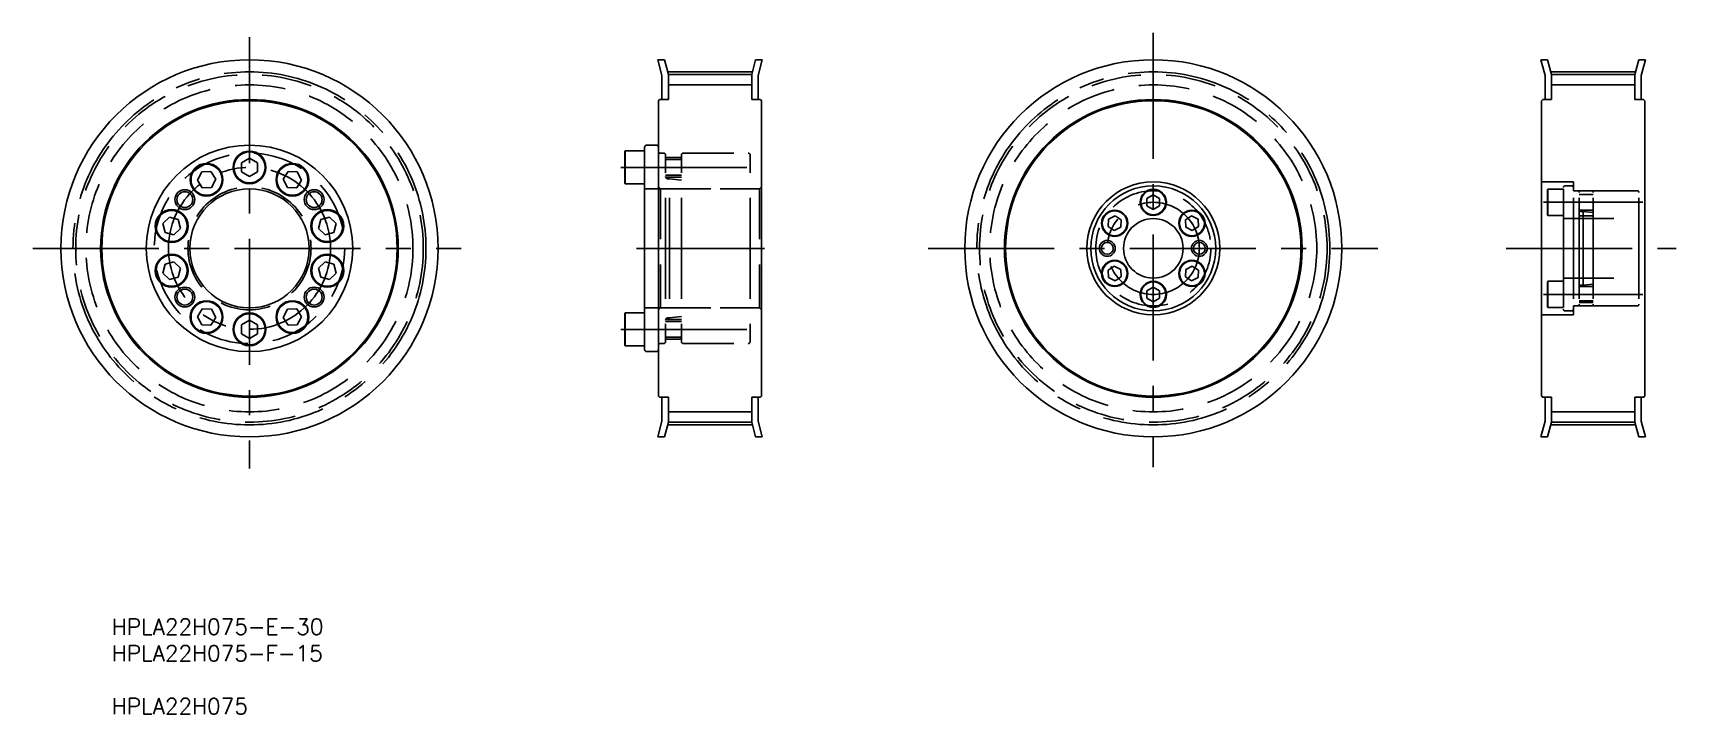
# Model space of a CAD drawing. Extents: x -5 to 409, y -15 to 156.
import ezdxf

# ---------------------------------------------------------------- set-up
doc = ezdxf.new("R2010")
doc.units = 0
doc.linetypes.add('CENTER', pattern=[50.8, 31.75, -6.35, 6.35, -6.35])
doc.linetypes.add('DASHED', pattern=[19.05, 12.7, -6.35])
doc.layers.get('0').update_dxf_attribs({"linetype": 'CONTINUOUS'})
doc.layers.add('CENTER', color=1, linetype='CENTER')
doc.styles.add('MISUMI', font='txt.shx')

# ---------------------------------------------------------------- blocks, each defined once
blk = doc.blocks.new('*U6')
at = {"color": 7, "linetype": 'CONTINUOUS', "style": 'MISUMI'}
for s, p in [('HPLA22H075-E-30', (15.05, 4.8)), ('HPLA22H075-F-15', (15.05, -1.87)), ('HPLA22H075', (15.05, -15.2))]:
    blk.add_text(s, height=4, dxfattribs=at).set_placement(p)

msp = doc.modelspace()

# ---------------------------------------------------------------- linework, layer by layer
at = {"color": 7, "linetype": 'CONTINUOUS'}
for p, q in [((153.66, 145.71), (152.6, 149.64)), ((152.6, 149.64), (154.26, 149.64)), ((155.26, 145.92), (154.26, 149.64)), ((176.26, 145.92), (177.25, 149.64)), ((178.91, 149.64), (177.25, 149.64)), ((177.86, 145.71), (178.91, 149.64)), ((376.17, 145.71), (375.12, 149.64)), ((375.12, 149.64), (376.77, 149.64)), ((377.77, 145.92), (376.77, 149.64)), ((398.77, 145.92), (399.77, 149.64)), ((401.42, 149.64), (399.77, 149.64)), ((400.37, 145.71), (401.42, 149.64)), ((153.66, 139.64), (153.66, 145.71)), ((155.26, 145.92), (176.26, 145.92)), ((155.26, 139.64), (155.26, 145.92)), ((176.26, 139.64), (176.26, 145.92)), ((177.86, 139.64), (177.86, 145.71)), ((376.17, 139.64), (376.17, 145.71)), ((377.77, 145.92), (398.77, 145.92)), ((377.77, 139.64), (377.77, 145.92)), ((398.77, 139.64), (398.77, 145.92)), ((400.37, 139.64), (400.37, 145.71)), ((152.76, 139.34), (153.06, 139.64)), ((152.76, 64.94), (152.76, 139.34)), ((153.06, 139.64), (155.26, 139.64)), ((176.26, 139.64), (178.46, 139.64)), ((178.46, 139.64), (178.76, 139.34)), ((178.76, 64.94), (178.76, 139.34)), ((375.27, 139.34), (375.57, 139.64)), ((375.27, 64.94), (375.27, 139.34)), ((375.57, 139.64), (377.77, 139.64)), ((398.77, 139.64), (400.97, 139.64)), ((400.97, 139.64), (401.27, 139.34)), ((401.27, 64.94), (401.27, 139.34)), ((49.73, 124.85), (47.73, 123.7)), ((51.73, 123.7), (49.73, 124.85)), ((144.26, 126.47), (144.37, 126.67)), ((144.26, 118.62), (144.26, 126.47)), ((144.37, 118.42), (144.37, 126.67)), ((144.37, 126.67), (149.26, 126.67)), ((149.26, 102.14), (149.26, 127.64)), ((149.26, 118.42), (149.26, 126.67)), ((149.26, 120.04), (149.26, 125.04)), ((149.76, 128.14), (152.26, 128.14)), ((152.76, 102.14), (152.76, 127.64)), ((37.69, 121.4), (36.61, 119.36)), ((40, 121.48), (37.69, 121.4)), ((41.23, 119.53), (40, 121.48)), ((47.73, 123.7), (47.73, 121.39)), ((47.73, 121.39), (49.73, 120.24)), ((49.73, 120.24), (51.73, 121.39)), ((51.73, 121.39), (51.73, 123.7)), ((58.23, 119.53), (59.45, 121.48)), ((59.45, 121.48), (61.76, 121.4)), ((61.76, 121.4), (62.85, 119.36)), ((36.61, 119.36), (37.83, 117.41)), ((37.83, 117.41), (40.14, 117.49)), ((40.14, 117.49), (41.23, 119.53)), ((59.31, 117.49), (58.23, 119.53)), ((61.62, 117.41), (59.31, 117.49)), ((62.85, 119.36), (61.62, 117.41)), ((144.26, 118.62), (144.37, 118.42)), ((144.37, 118.42), (149.26, 118.42)), ((149.26, 114.89), (149.26, 114.89)), ((277.44, 115.59), (275.84, 114.67)), ((275.84, 114.67), (275.84, 112.82)), ((275.84, 112.82), (277.44, 111.9)), ((279.04, 114.67), (277.44, 115.59)), ((277.44, 111.9), (279.04, 112.82)), ((278.24, 115.13), (278.24, 115.13)), ((278.64, 114.9), (278.64, 114.9)), ((279.04, 112.82), (279.04, 114.67)), ((29.56, 110.01), (27.9, 108.4)), ((27.9, 108.4), (28.46, 106.16)), ((31.78, 109.37), (29.56, 110.01)), ((32.34, 107.13), (31.78, 109.37)), ((67.12, 107.13), (67.68, 109.37)), ((67.68, 109.37), (69.9, 110.01)), ((69.9, 110.01), (71.56, 108.4)), ((71.56, 108.4), (71, 106.16)), ((149.26, 108.52), (149.26, 108.52)), ((266.16, 109.47), (266.06, 107.62)), ((267.81, 110.31), (266.16, 109.47)), ((269.36, 109.3), (267.81, 110.31)), ((269.26, 107.46), (269.36, 109.3)), ((285.52, 109.3), (287.07, 110.31)), ((285.62, 107.46), (285.52, 109.3)), ((287.07, 110.31), (288.72, 109.47)), ((288.72, 109.47), (288.81, 107.62)), ((28.46, 106.16), (30.68, 105.53)), ((30.68, 105.53), (32.34, 107.13)), ((68.78, 105.53), (67.12, 107.13)), ((71, 106.16), (68.78, 105.53)), ((266.06, 107.62), (267.61, 106.62)), ((267.61, 106.62), (269.26, 107.46)), ((287.26, 106.62), (285.62, 107.46)), ((288.81, 107.62), (287.26, 106.62)), ((149.26, 102.14), (149.26, 76.64)), ((152.76, 102.14), (152.76, 76.64)), ((27.9, 95.88), (28.46, 98.13)), ((29.56, 94.28), (27.9, 95.88)), ((28.46, 98.13), (30.68, 98.76)), ((30.68, 98.76), (32.34, 97.16)), ((32.34, 97.16), (31.78, 94.92)), ((68.78, 98.76), (67.12, 97.16)), ((67.12, 97.16), (67.68, 94.92)), ((71, 98.13), (68.78, 98.76)), ((69.9, 94.28), (71.56, 95.88)), ((71.56, 95.88), (71, 98.13)), ((267.61, 97.67), (266.06, 96.67)), ((266.06, 96.67), (266.16, 94.82)), ((269.26, 96.83), (267.61, 97.67)), ((269.36, 94.99), (269.26, 96.83)), ((285.52, 94.99), (285.62, 96.83)), ((285.62, 96.83), (287.26, 97.67)), ((287.26, 97.67), (288.81, 96.67)), ((288.81, 96.67), (288.72, 94.82)), ((31.78, 94.92), (29.56, 94.28)), ((67.68, 94.92), (69.9, 94.28)), ((266.16, 94.82), (267.81, 93.98)), ((267.81, 93.98), (269.36, 94.99)), ((277.44, 92.39), (275.84, 91.47)), ((275.84, 91.47), (275.84, 89.62)), ((279.04, 91.47), (277.44, 92.39)), ((279.04, 89.62), (279.04, 91.47)), ((287.07, 93.98), (285.52, 94.99)), ((288.72, 94.82), (287.07, 93.98)), ((275.84, 89.62), (277.44, 88.7)), ((277.44, 88.7), (279.04, 89.62)), ((36.61, 84.92), (37.83, 86.88)), ((37.69, 82.89), (36.61, 84.92)), ((40, 82.81), (37.69, 82.89)), ((37.83, 86.88), (40.14, 86.8)), ((41.23, 84.76), (40, 82.81)), ((40.14, 86.8), (41.23, 84.76)), ((47.73, 82.9), (49.73, 84.05)), ((47.73, 80.59), (47.73, 82.9)), ((49.73, 84.05), (51.73, 82.9)), ((51.73, 82.9), (51.73, 80.59)), ((59.31, 86.8), (58.23, 84.76)), ((58.23, 84.76), (59.45, 82.81)), ((61.62, 86.88), (59.31, 86.8)), ((59.45, 82.81), (61.76, 82.89)), ((62.85, 84.92), (61.62, 86.88)), ((61.76, 82.89), (62.85, 84.92)), ((144.26, 85.67), (144.37, 85.87)), ((144.26, 85.67), (144.26, 77.82)), ((144.37, 85.87), (144.37, 77.62)), ((144.37, 85.87), (149.26, 85.87)), ((149.26, 85.87), (149.26, 77.62)), ((149.26, 84.24), (149.26, 79.24)), ((49.73, 79.44), (47.73, 80.59)), ((51.73, 80.59), (49.73, 79.44)), ((144.26, 77.82), (144.37, 77.62)), ((144.37, 77.62), (149.26, 77.62)), ((149.76, 76.14), (152.26, 76.14)), ((153.06, 64.64), (152.76, 64.94)), ((153.06, 64.64), (155.26, 64.64)), ((153.66, 64.64), (153.66, 58.58)), ((155.26, 58.36), (155.26, 64.64)), ((176.26, 64.64), (178.46, 64.64)), ((176.26, 58.36), (176.26, 64.64)), ((177.86, 64.64), (177.86, 58.58)), ((178.76, 64.94), (178.46, 64.64)), ((375.57, 64.64), (375.27, 64.94)), ((375.57, 64.64), (377.77, 64.64)), ((376.17, 64.64), (376.17, 58.58)), ((377.77, 58.36), (377.77, 64.64)), ((398.77, 64.64), (400.97, 64.64)), ((398.77, 58.36), (398.77, 64.64)), ((400.37, 64.64), (400.37, 58.58)), ((401.27, 64.94), (400.97, 64.64)), ((153.66, 58.58), (152.6, 54.64)), ((155.26, 58.36), (154.26, 54.64)), ((155.26, 58.36), (176.26, 58.36)), ((176.26, 58.36), (177.25, 54.64)), ((177.86, 58.58), (178.91, 54.64)), ((376.17, 58.58), (375.12, 54.64)), ((377.77, 58.36), (376.77, 54.64)), ((377.77, 58.36), (398.77, 58.36)), ((398.77, 58.36), (399.77, 54.64)), ((400.37, 58.58), (401.42, 54.64)), ((152.6, 54.64), (154.26, 54.64)), ((178.91, 54.64), (177.25, 54.64)), ((375.12, 54.64), (376.77, 54.64)), ((401.42, 54.64), (399.77, 54.64))]:
    msp.add_line(p, q, dxfattribs=at)
at = {"color": 3, "linetype": 'CONTINUOUS'}
for p, q in [((155.26, 143.33), (176.26, 143.33)), ((377.77, 143.33), (398.77, 143.33)), ((155.26, 60.95), (176.26, 60.95)), ((377.77, 60.95), (398.77, 60.95))]:
    msp.add_line(p, q, dxfattribs=at)
at = {"color": 3, "linetype": 'DASHED'}
for p, q in [((153.17, 126.14), (154.06, 126.14)), ((154.56, 102.14), (154.56, 125.64)), ((158.56, 125.04), (154.56, 125.04)), ((158.56, 124.54), (154.56, 124.54)), ((158.56, 102.14), (158.56, 125.64)), ((159.06, 126.14), (175.36, 126.14)), ((175.86, 102.14), (175.86, 125.64)), ((158.56, 120.54), (154.56, 120.54)), ((149.26, 117.14), (175.86, 117.14)), ((152.76, 117.64), (153.26, 117.14)), ((153.26, 117.14), (178.26, 117.14)), ((153.26, 117.14), (153.26, 87.14)), ((158.56, 120.04), (154.56, 120.04)), ((155.16, 119.67), (155.56, 119.67)), ((155.56, 102.14), (155.56, 119.67)), ((155.56, 119.67), (158.56, 119.33)), ((178.76, 117.64), (178.26, 117.14)), ((178.26, 117.14), (178.26, 87.14)), ((375.27, 118.89), (383.27, 118.89)), ((376.77, 116.88), (376.86, 117.04)), ((376.77, 110.61), (376.77, 116.88)), ((376.86, 110.44), (376.86, 117.04)), ((376.86, 117.04), (380.77, 117.04)), ((380.77, 102.14), (380.77, 117.49)), ((380.77, 110.44), (380.77, 117.04)), ((381.17, 117.89), (382.87, 117.89)), ((383.27, 116.64), (383.27, 118.89)), ((383.27, 102.14), (383.27, 117.49)), ((383.27, 116.64), (401.27, 116.64)), ((383.68, 116.64), (384.37, 116.64)), ((384.77, 102.14), (384.77, 116.24)), ((388.27, 102.14), (388.27, 116.24)), ((388.67, 116.64), (399.37, 116.64)), ((399.77, 102.14), (399.77, 116.24)), ((380.77, 111.74), (380.77, 115.74)), ((388.27, 115.74), (384.77, 115.74)), ((376.77, 110.61), (376.86, 110.44)), ((376.86, 110.44), (380.77, 110.44)), ((380.77, 109.64), (399.77, 109.64)), ((388.27, 110.34), (384.77, 110.34)), ((388.27, 109.64), (384.77, 109.64)), ((388.27, 111.74), (384.79, 111.74)), ((385.18, 111.44), (385.77, 111.44)), ((385.77, 111.44), (388.27, 111.19)), ((385.77, 102.14), (385.77, 111.44)), ((154.56, 102.14), (154.56, 78.64)), ((155.56, 102.14), (155.56, 84.62)), ((158.56, 102.14), (158.56, 78.64)), ((175.86, 102.14), (175.86, 78.64)), ((380.77, 102.14), (380.77, 86.79)), ((383.27, 102.14), (383.27, 86.79)), ((384.77, 102.14), (384.77, 88.04)), ((385.77, 102.14), (385.77, 92.84)), ((388.27, 102.14), (388.27, 88.04)), ((399.77, 102.14), (399.77, 88.04)), ((376.77, 93.68), (376.77, 87.41)), ((376.86, 93.84), (376.86, 87.24)), ((376.86, 93.84), (380.77, 93.84)), ((380.77, 94.64), (399.77, 94.64)), ((380.77, 93.84), (380.77, 87.24)), ((380.77, 92.54), (380.77, 88.54)), ((388.27, 94.64), (384.77, 94.64)), ((388.27, 92.54), (384.79, 92.54)), ((385.18, 92.84), (385.77, 92.84)), ((385.77, 92.84), (388.27, 93.09)), ((149.26, 87.14), (175.86, 87.14)), ((152.76, 86.64), (153.26, 87.14)), ((153.26, 87.14), (178.26, 87.14)), ((178.76, 86.64), (178.26, 87.14)), ((376.77, 87.41), (376.86, 87.24)), ((376.86, 87.24), (380.77, 87.24)), ((383.27, 87.64), (383.27, 85.39)), ((383.27, 87.64), (401.27, 87.64)), ((383.68, 87.64), (384.37, 87.64)), ((388.27, 88.94), (384.77, 88.94)), ((388.27, 88.54), (384.77, 88.54)), ((388.67, 87.64), (399.37, 87.64)), ((158.56, 84.24), (154.56, 84.24)), ((158.56, 83.74), (154.56, 83.74)), ((155.16, 84.62), (155.56, 84.62)), ((155.56, 84.62), (158.56, 84.96)), ((375.27, 85.39), (383.27, 85.39)), ((381.17, 86.39), (382.87, 86.39)), ((158.56, 79.74), (154.56, 79.74)), ((158.56, 79.24), (154.56, 79.24)), ((153.17, 78.14), (154.06, 78.14)), ((159.06, 78.14), (175.36, 78.14))]:
    msp.add_line(p, q, dxfattribs=at)
at = {"color": 7, "linetype": 'CONTINUOUS'}
for centre, radius in [((49.73, 102.14), 47.5), ((277.44, 102.14), 47.5), ((49.73, 102.14), 37.5), ((49.73, 102.14), 37.2), ((277.44, 102.14), 37.5), ((277.44, 102.14), 37.2), ((49.73, 102.14), 26), ((49.73, 122.54), 4.12), ((49.73, 122.54), 3.92), ((38.92, 119.44), 4.12), ((38.92, 119.44), 3.92), ((60.54, 119.44), 4.12), ((60.54, 119.44), 3.92), ((33.44, 114.42), 2), ((49.73, 102.14), 15), ((66.02, 114.42), 2), ((277.44, 102.14), 16.75), ((277.44, 102.14), 15.75), ((277.44, 113.74), 3.3), ((277.44, 113.74), 3.14), ((30.12, 107.77), 4.12), ((69.34, 107.77), 4.12), ((30.12, 107.77), 3.92), ((69.34, 107.77), 3.92), ((267.71, 108.46), 3.3), ((267.71, 108.46), 3.14), ((277.44, 102.14), 7.5), ((287.17, 108.46), 3.3), ((287.17, 108.46), 3.14), ((265.84, 102.14), 2), ((265.84, 102.14), 1.5), ((289.04, 102.14), 2), ((289.04, 102.14), 1.5), ((30.12, 96.52), 4.12), ((30.12, 96.52), 3.92), ((69.34, 96.52), 4.12), ((69.34, 96.52), 3.92), ((267.71, 95.83), 3.3), ((267.71, 95.83), 3.14), ((287.17, 95.83), 3.3), ((287.17, 95.83), 3.14), ((33.44, 89.87), 2), ((66.02, 89.87), 2), ((277.44, 90.54), 3.3), ((277.44, 90.54), 3.14), ((38.92, 84.84), 4.12), ((38.92, 84.84), 3.92), ((60.54, 84.84), 4.12), ((60.54, 84.84), 3.92), ((49.73, 81.74), 4.12), ((49.73, 81.74), 3.92)]:
    msp.add_circle(centre, radius, dxfattribs=at)
at = {"color": 3, "linetype": 'DASHED'}
for centre, radius in [((49.73, 102.14), 43.78), ((277.44, 102.14), 43.78), ((49.73, 102.14), 41.19), ((277.44, 102.14), 41.19), ((49.73, 102.14), 24), ((49.73, 102.14), 15.5), ((277.44, 102.14), 14.5)]:
    msp.add_circle(centre, radius, dxfattribs=at)
at = {"color": 3}
for centre in [(33.44, 114.42), (66.02, 114.42), (33.44, 89.87), (66.02, 89.87)]:
    msp.add_circle(centre, 2.5, dxfattribs=at)
at = {"color": 7, "linetype": 'CONTINUOUS'}
for centre, start, end in [((149.76, 127.64), 90, 180.0009), ((152.26, 127.64), 0, 90), ((149.76, 76.64), 179.9991, 270), ((152.26, 76.64), 270, 0)]:
    msp.add_arc(centre, 0.5, start, end, dxfattribs=at)
at = {"color": 3, "linetype": 'DASHED'}
for centre, radius, start, end in [((153.17, 126.55), 0.41, 180, 270), ((154.06, 125.64), 0.5, 0, 90), ((159.06, 125.64), 0.5, 90, 180), ((175.36, 125.64), 0.5, 0, 90), ((155.16, 120.27), 0.6, 180, 270), ((381.17, 117.49), 0.4, 90, 180), ((382.87, 117.49), 0.4, 0, 90), ((383.68, 117.05), 0.41, 180, 270), ((384.37, 116.24), 0.4, 0, 90), ((388.67, 116.24), 0.4, 90, 180), ((399.37, 116.24), 0.4, 0, 90), ((385.18, 111.85), 0.41, 180, 270), ((385.18, 92.43), 0.41, 90, 180), ((383.68, 87.23), 0.41, 90, 180), ((384.37, 88.04), 0.4, 270, 0), ((388.67, 88.04), 0.4, 180, 270), ((399.37, 88.04), 0.4, 270, 0), ((155.16, 84.02), 0.6, 90, 180), ((381.17, 86.79), 0.4, 180, 270), ((382.87, 86.79), 0.4, 270, 0), ((153.17, 77.73), 0.41, 90, 180), ((154.06, 78.64), 0.5, 270, 0), ((159.06, 78.64), 0.5, 180, 270), ((175.36, 78.64), 0.5, 270, 0)]:
    msp.add_arc(centre, radius, start, end, dxfattribs=at)
at = {"layer": 'CENTER', "color": 1, "linetype": 'CENTER'}
for p, q in [((49.73, 155.35), (49.73, 46.72)), ((277.44, 156.43), (277.44, 47.01)), ((155.26, 146.61), (176.26, 146.61)), ((377.77, 146.61), (398.77, 146.61)), ((143.26, 122.54), (176.86, 122.54)), ((375.77, 113.74), (400.77, 113.74)), ((-4.85, 102.14), (103.04, 102.14)), ((147.26, 102.14), (177.86, 102.14)), ((147.76, 102.14), (183.76, 102.14)), ((147.76, 102.14), (183.76, 102.14)), ((220.73, 102.14), (334.05, 102.14)), ((366.34, 102.14), (409.17, 102.14)), ((375.77, 90.54), (400.77, 90.54)), ((143.26, 81.74), (176.86, 81.74)), ((155.26, 57.67), (176.26, 57.67)), ((377.77, 57.67), (398.77, 57.67))]:
    msp.add_line(p, q, dxfattribs=at)
for centre, radius in [((49.73, 102.14), 44.47), ((277.44, 102.14), 44.47), ((49.73, 102.14), 20.4), ((277.44, 102.14), 11.6)]:
    msp.add_circle(centre, radius, dxfattribs=at)

# ---------------------------------------------------------------- block references
at = {"color": 7, "linetype": 'CONTINUOUS'}
msp.add_blockref('*U6', (0, 0), dxfattribs=at)

doc.saveas('drawing.dxf')
